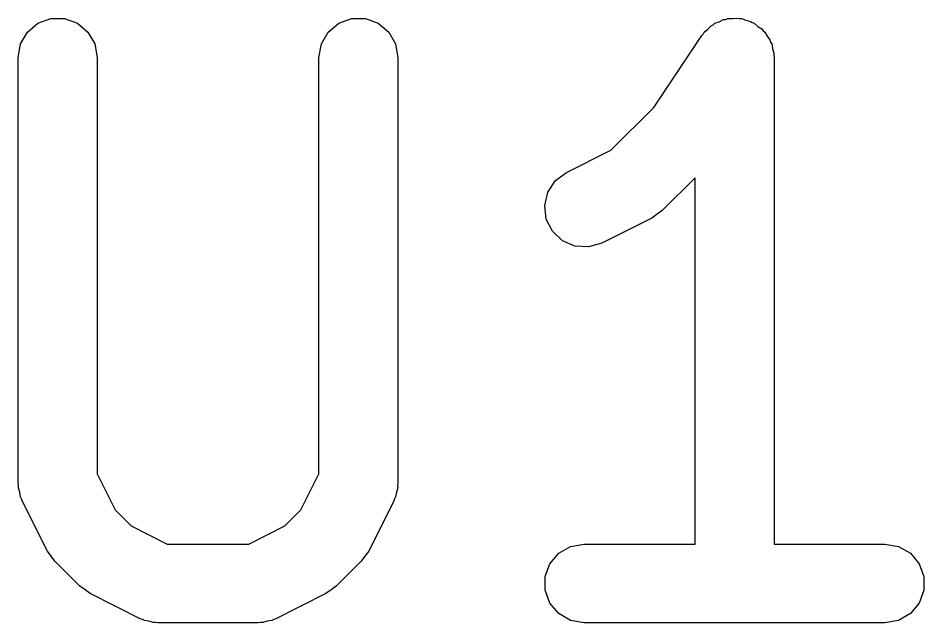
# Model space of a CAD drawing. Extents: x -2.5 to 29.1, y -2.1 to 32.5.
# Drawn here: x 6.783 to 8.503, y 12.808 to 13.957 of the extents above; entities that cross this region are included whole.
import ezdxf

# ---------------------------------------------------------------- set-up
doc = ezdxf.new("R2010")
doc.units = 0
doc.header["$MEASUREMENT"] = 0
doc.layers.add('BLACK', color=7, linetype='CONTINUOUS')

msp = doc.modelspace()

# ---------------------------------------------------------------- linework, layer by layer
at = {"layer": 'Black'}
for p, q in [((6.82059, 13.9476), (6.84507, 13.9565)), ((6.84507, 13.9565), (6.87112, 13.9565)), ((6.87112, 13.9565), (6.89559, 13.9476)), ((7.39202, 13.9476), (7.4165, 13.9565)), ((7.4165, 13.9565), (7.44255, 13.9565)), ((7.44255, 13.9565), (7.46702, 13.9476)), ((8.11472, 13.9506), (8.12275, 13.9546)), ((8.12275, 13.9546), (8.12688, 13.9551)), ((8.12688, 13.9551), (8.13078, 13.9565)), ((8.13078, 13.9565), (8.13974, 13.9565)), ((8.13974, 13.9565), (8.14864, 13.9575)), ((8.14864, 13.9575), (8.15268, 13.9565)), ((8.15268, 13.9565), (8.15683, 13.9565)), ((8.15683, 13.9565), (8.16524, 13.9534)), ((8.16524, 13.9534), (8.17394, 13.9513)), ((6.80064, 13.9308), (6.82059, 13.9476)), ((6.89559, 13.9476), (6.91555, 13.9308)), ((7.37207, 13.9308), (7.39202, 13.9476)), ((7.46702, 13.9476), (7.48698, 13.9308)), ((8.08636, 13.9308), (8.09321, 13.9366)), ((8.09321, 13.9366), (8.0994, 13.9431)), ((8.0994, 13.9431), (8.10313, 13.9449)), ((8.10313, 13.9449), (8.10631, 13.9476)), ((8.10631, 13.9476), (8.11472, 13.9506)), ((8.17394, 13.9513), (8.17741, 13.949)), ((8.17741, 13.949), (8.18131, 13.9476)), ((8.18131, 13.9476), (8.18816, 13.9418)), ((8.18816, 13.9418), (8.19562, 13.9369)), ((8.19562, 13.9369), (8.19808, 13.9335)), ((6.78762, 13.9083), (6.80064, 13.9308)), ((6.91555, 13.9308), (6.92857, 13.9083)), ((7.35905, 13.9083), (7.37207, 13.9308)), ((7.48698, 13.9308), (7.5, 13.9083)), ((7.99029, 13.7875), (8.08141, 13.9242)), ((8.08141, 13.9242), (8.08428, 13.9272)), ((8.08428, 13.9272), (8.08636, 13.9308)), ((8.19808, 13.9335), (8.20126, 13.9308)), ((8.20126, 13.9308), (8.20574, 13.9231)), ((8.20574, 13.9231), (8.21104, 13.9159)), ((6.78309, 13.8826), (6.78762, 13.9083)), ((6.92857, 13.9083), (6.93309, 13.8826)), ((7.35452, 13.8826), (7.35905, 13.9083)), ((7.5, 13.9083), (7.50452, 13.8826)), ((8.21104, 13.9159), (8.21221, 13.9119)), ((8.21221, 13.9119), (8.21429, 13.9083)), ((8.21429, 13.9083), (8.21584, 13.8995)), ((8.21584, 13.8995), (8.21835, 13.8909)), ((8.21835, 13.8909), (8.21809, 13.8867)), ((8.21809, 13.8867), (8.21881, 13.8826)), ((6.78309, 13.0731), (6.78309, 13.8826)), ((6.93309, 13.8826), (6.93309, 13.0908)), ((7.35452, 13.0908), (7.35452, 13.8826)), ((7.50452, 13.8826), (7.50452, 13.0731)), ((8.21881, 13.8826), (8.21881, 12.9576)), ((7.90891, 13.7062), (7.99029, 13.7875)), ((7.82455, 13.664), (7.90891, 13.7062)), ((7.80363, 13.6485), (7.82455, 13.664)), ((7.78928, 13.6267), (7.80363, 13.6485)), ((8.06881, 13.6539), (8.00637, 13.5915)), ((8.06881, 12.9576), (8.06881, 13.6539)), ((7.78323, 13.6014), (7.78928, 13.6267)), ((7.78621, 13.5755), (7.78323, 13.6014)), ((8.00637, 13.5915), (7.99653, 13.5846)), ((7.79786, 13.5522), (7.78621, 13.5755)), ((7.98687, 13.5774), (7.89164, 13.5298)), ((7.99653, 13.5846), (7.98687, 13.5774)), ((7.81677, 13.5343), (7.79786, 13.5522)), ((7.84067, 13.524), (7.81677, 13.5343)), ((7.86667, 13.5224), (7.84067, 13.524)), ((7.89164, 13.5298), (7.86667, 13.5224)), ((6.93309, 13.0908), (6.96735, 13.0223)), ((7.32027, 13.0223), (7.35452, 13.0908)), ((6.78385, 13.0688), (6.78309, 13.0731)), ((6.78359, 13.0645), (6.78385, 13.0688)), ((6.78609, 13.0561), (6.78359, 13.0645)), ((7.50403, 13.0645), (7.50153, 13.0561)), ((7.50452, 13.0731), (7.50377, 13.0688)), ((7.50377, 13.0688), (7.50403, 13.0645)), ((6.78762, 13.0474), (6.78609, 13.0561)), ((6.78978, 13.0437), (6.78762, 13.0474)), ((6.79101, 13.0396), (6.78978, 13.0437)), ((7.49784, 13.0437), (7.49661, 13.0396)), ((7.5, 13.0474), (7.49784, 13.0437)), ((7.50153, 13.0561), (7.5, 13.0474)), ((6.83863, 12.9443), (6.79101, 13.0396)), ((7.49661, 13.0396), (7.44899, 12.9443)), ((6.96735, 13.0223), (6.99776, 12.9919)), ((7.28986, 12.9919), (7.32027, 13.0223)), ((6.99776, 12.9919), (7.06628, 12.9576)), ((7.22134, 12.9576), (7.28986, 12.9919)), ((7.06628, 12.9576), (7.22134, 12.9576)), ((7.83244, 12.9531), (7.85809, 12.9576)), ((7.85809, 12.9576), (8.06881, 12.9576)), ((8.21881, 12.9576), (8.42952, 12.9576)), ((8.42952, 12.9576), (8.45518, 12.9531)), ((6.8458, 12.9347), (6.83863, 12.9443)), ((7.44899, 12.9443), (7.44182, 12.9347)), ((7.79314, 12.9201), (7.80989, 12.9401)), ((7.80989, 12.9401), (7.83244, 12.9531)), ((8.45518, 12.9531), (8.47773, 12.9401)), ((8.47773, 12.9401), (8.49448, 12.9201)), ((6.85268, 12.9248), (6.8458, 12.9347)), ((6.9003, 12.8772), (6.85268, 12.9248)), ((7.43494, 12.9248), (7.38732, 12.8772)), ((7.44182, 12.9347), (7.43494, 12.9248)), ((7.78423, 12.8956), (7.79314, 12.9201)), ((8.49448, 12.9201), (8.50338, 12.8956)), ((7.78423, 12.8696), (7.78423, 12.8956)), ((8.50338, 12.8956), (8.50338, 12.8696)), ((6.91013, 12.8703), (6.9003, 12.8772)), ((6.91979, 12.8632), (6.91013, 12.8703)), ((7.37749, 12.8703), (7.36783, 12.8632)), ((7.38732, 12.8772), (7.37749, 12.8703)), ((7.79314, 12.8451), (7.78423, 12.8696)), ((8.50338, 12.8696), (8.49448, 12.8451)), ((7.01503, 12.8155), (6.91979, 12.8632)), ((7.36783, 12.8632), (7.27259, 12.8155)), ((7.80989, 12.8252), (7.79314, 12.8451)), ((8.49448, 12.8451), (8.47773, 12.8252)), ((7.83244, 12.8121), (7.80989, 12.8252)), ((8.47773, 12.8252), (8.45518, 12.8121)), ((7.01917, 12.8143), (7.01503, 12.8155)), ((7.02292, 12.8121), (7.01917, 12.8143)), ((7.03157, 12.8106), (7.02292, 12.8121)), ((7.04, 12.8081), (7.03157, 12.8106)), ((7.04431, 12.8084), (7.04, 12.8081)), ((7.04857, 12.8076), (7.04431, 12.8084)), ((7.23905, 12.8076), (7.04857, 12.8076)), ((7.24331, 12.8084), (7.23905, 12.8076)), ((7.24762, 12.8081), (7.24331, 12.8084)), ((7.25604, 12.8106), (7.24762, 12.8081)), ((7.2647, 12.8121), (7.25604, 12.8106)), ((7.26845, 12.8143), (7.2647, 12.8121)), ((7.27259, 12.8155), (7.26845, 12.8143)), ((7.85809, 12.8076), (7.83244, 12.8121)), ((8.42952, 12.8076), (7.85809, 12.8076)), ((8.45518, 12.8121), (8.42952, 12.8076))]:
    msp.add_line(p, q, dxfattribs=at)

doc.saveas('drawing.dxf')
